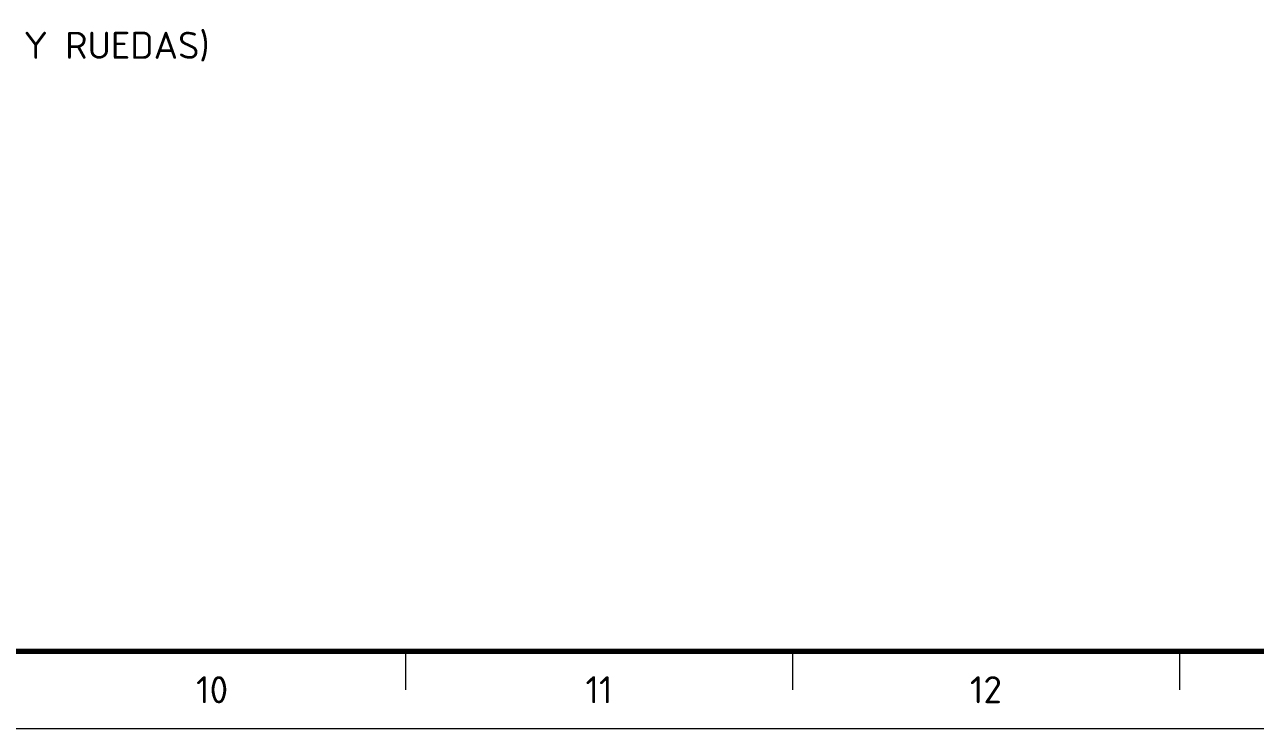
# Model space of a CAD drawing. Header units: millimetres. Extents: x 0 to 841, y 0 to 594.
# Drawn here: x 471.3 to 630.3, y 0 to 91 of the extents above; entities that cross this region are included whole.
import ezdxf
from ezdxf.enums import TextEntityAlignment as Align

# ---------------------------------------------------------------- set-up
doc = ezdxf.new("R2010")
doc.units = ezdxf.units.MM
for name, color, linetype, lineweight in [('06-TEXTO', 7, 'CONTINUOUS', 25), ('07-RECUADRO', 7, 'CONTINUOUS', 70), ('08-FINA', 5, 'CONTINUOUS', 18)]:
    doc.layers.add(name, color=color, linetype=linetype, lineweight=lineweight)
doc.styles.add('ISO3098', font='isocpeur.ttf')

msp = doc.modelspace()

# ---------------------------------------------------------------- linework, layer by layer
at = {"layer": '07-RECUADRO'}
msp.add_lwpolyline([(25, 10), (831, 10), (831, 584), (25, 584)], close=True, dxfattribs=at)
at = {"layer": '08-FINA'}
for p, q in [((520.5, 10), (520.5, 5)), ((570.5, 10), (570.5, 5)), ((620.5, 10), (620.5, 5))]:
    msp.add_line(p, q, dxfattribs=at)
msp.add_lwpolyline([(0, 0), (841, 0), (841, 594), (0, 594)], close=True, dxfattribs=at)

# ---------------------------------------------------------------- texts
at = {"layer": '06-TEXTO', "style": 'ISO3098'}
for s, p in [('S4 CARRO (TREN RODANTE SOLDADO Y RUEDAS)', (441, 88.33)), ('10', (495.5, 5)), ('11', (545.5, 5)), ('12', (595.5, 5))]:
    msp.add_text(s, height=3.5, dxfattribs=at).set_placement(p, align=Align.MIDDLE_CENTER)

doc.saveas('drawing.dxf')
